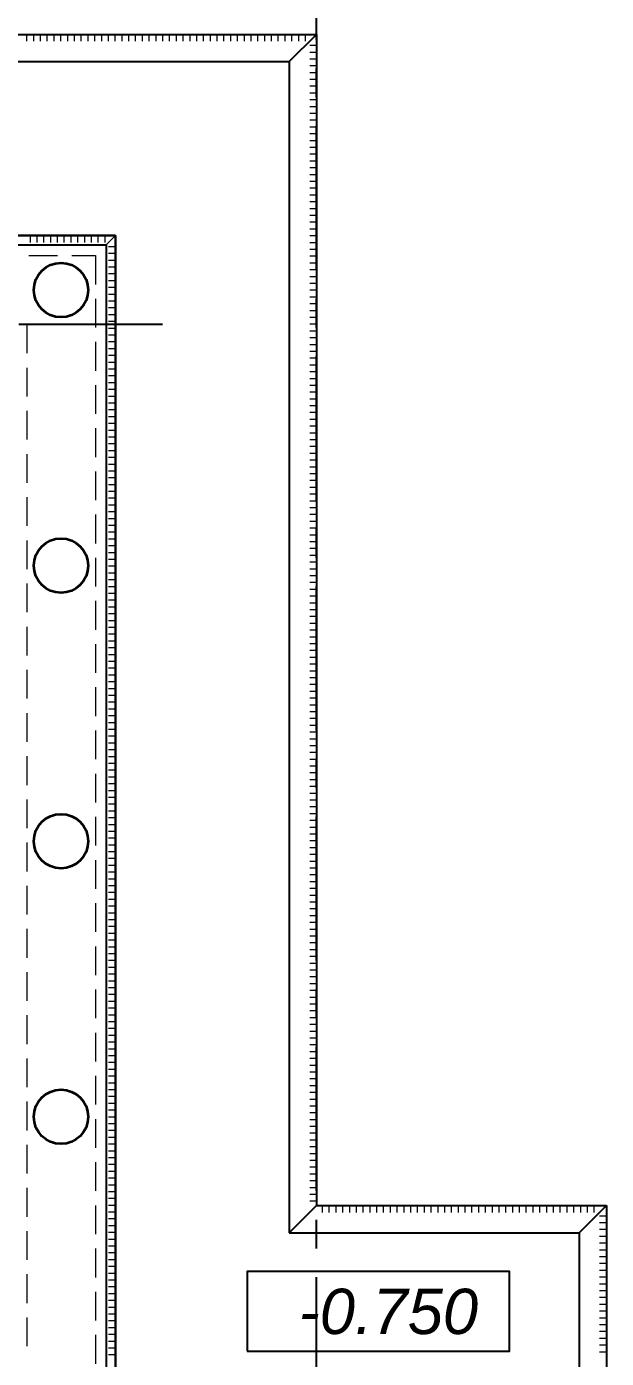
# Model space of a CAD drawing. Extents: x -12289450 to -10763036, y -7834513 to -6150123.
# Drawn here: x -11248181 to -11244981, y -7816784 to -7809438 of the extents above; entities that cross this region are included whole.
import ezdxf

# ---------------------------------------------------------------- set-up
doc = ezdxf.new("R2010")
doc.units = 0
doc.header["$LTSCALE"] = 25
doc.header["$PDMODE"] = 35
doc.linetypes.add('CENTER', pattern=[50.8, 31.75, -6.35, 6.35, -6.35])
doc.linetypes.add('HIDDEN', pattern=[9.525, 6.35, -3.175])
doc.layers.get('DefPoints').update_dxf_attribs({"color": 10, "lineweight": 30})
doc.layers.add('005-РАЗМЕРЫ', color=252, linetype='Continuous')
doc.layers.add('014-ОСИ', color=251, linetype='CENTER')
doc.layers.add('Земля', color=7, linetype='Continuous', lineweight=15)
doc.layers.add('ФУНДАМЕНТ', color=5, linetype='Continuous', lineweight=30)
doc.styles.add('GOST 2.304', font='cs_gost2304.shx')
doc.styles.get("Standard").update_dxf_attribs({"font": 'arial.ttf'})
doc.styles.add('Текстер', font='ariali.ttf')
doc.dimstyles.new('1', dxfattribs={"dimscale": 100, "dimtxt": 2.5, "dimasz": 1.2, "dimexe": 1, "dimexo": 1, "dimgap": 0.5, "dimtad": 1, "dimdec": 0, "dimzin": 0, "dimdsep": 46, "dimtxsty": 'GOST 2.304', "dimblk": 'ARCHTICK', "dimcen": 0.09, "dimdle": 1, "dimclrd": 256, "dimclre": 256, "dimclrt": 7, "dimadec": 0, "dimazin": 0, "dimtfac": 1, "dimtdec": 0, "dimtmove": 0, "dimatfit": 3, "dimldrblk": 'ARCHTICK', "dimfxl": 0, "dimtolj": 1, "dimtzin": 0, "dimlwd": 5, "dimlwe": 5, "dimarcsym": 0})

# ---------------------------------------------------------------- blocks, each defined once
blk = doc.blocks.new('_ArchTick')
at = {"color": 0, "linetype": 'ByBlock', "const_width": 0.15}
blk.add_lwpolyline([(-0.5, -0.5), (0.5, 0.5)], dxfattribs=at)
blk = doc.blocks.new('*D1391')
at = {"layer": '005-РАЗМЕРЫ', "lineweight": 5, "transparency": 16777216}
for p, q in [((-11260480.9, -7809434.9), (-11260480.9, -7808488.7)), ((-11246580.9, -7809652), (-11246580.9, -7808488.7)), ((-11260580.9, -7808588.7), (-11246480.9, -7808588.7))]:
    blk.add_line(p, q, dxfattribs=at)
at = {"layer": 'DefPoints', "color": 0, "transparency": 16777216}
for p in [(-11246580.9, -7808588.7), (-11260480.9, -7809534.9), (-11246580.9, -7809752)]:
    blk.add_point(p, dxfattribs=at)
at = {"layer": '005-РАЗМЕРЫ', "lineweight": 5, "transparency": 16777216, "xscale": 120, "yscale": 120, "zscale": 120, "rotation": 180}
blk.add_blockref('_ArchTick', (-11260480.9, -7808588.7), dxfattribs=at)
at = {"layer": '005-РАЗМЕРЫ', "lineweight": 5, "transparency": 16777216, "xscale": 120, "yscale": 120, "zscale": 120}
blk.add_blockref('_ArchTick', (-11246580.9, -7808588.7), dxfattribs=at)
at = {"layer": '005-РАЗМЕРЫ', "color": 7, "transparency": 16777216, "insert": (-11255700.5, -7808406.4), "char_height": 250, "attachment_point": 5, "style": 'GOST 2.304'}
blk.add_mtext('\\A1;13900', dxfattribs=at)
blk = doc.blocks.new('Уровень')
at = {"color": 213, "linetype": 'ByBlock'}
blk.add_lwpolyline([(0, 0), (1543.7, 0), (1543.7, 468.7), (0, 468.7)], close=True, dxfattribs=at)
at = {"flags": 4}
blk.add_attdef('+-0.000', (69.7, 107.1), '', height=250, dxfattribs=at)

msp = doc.modelspace()

# ---------------------------------------------------------------- linework, layer by layer
at = {"layer": '014-ОСИ'}
for points in [[(-11246580.9, -7822209.9), (-11246580.9, -7808273)], [(-11247430.9, -7811081.1), (-11250290.9, -7811081.1)]]:
    msp.add_lwpolyline(points, dxfattribs=at)
at = {"layer": 'Земля', "linetype": 'Continuous', "lineweight": 5, "ltscale": 3}
for p, q in [((-11246580.9, -7809481.1), (-11260580.9, -7809481.1)), ((-11248180.9, -7809481.1), (-11248180.9, -7809518.6)), ((-11248143.4, -7809481.1), (-11248143.4, -7809518.6)), ((-11248105.9, -7809481.1), (-11248105.9, -7809518.6)), ((-11248068.4, -7809481.1), (-11248068.4, -7809518.6)), ((-11248030.9, -7809481.1), (-11248030.9, -7809518.6)), ((-11247993.4, -7809481.1), (-11247993.4, -7809518.6)), ((-11247955.9, -7809481.1), (-11247955.9, -7809518.6)), ((-11247918.4, -7809481.1), (-11247918.4, -7809518.6)), ((-11247880.9, -7809481.1), (-11247880.9, -7809518.6)), ((-11247843.4, -7809481.1), (-11247843.4, -7809518.6)), ((-11247805.9, -7809481.1), (-11247805.9, -7809518.6)), ((-11247768.4, -7809481.1), (-11247768.4, -7809518.6)), ((-11247730.9, -7809481.1), (-11247730.9, -7809518.6)), ((-11247693.4, -7809481.1), (-11247693.4, -7809518.6)), ((-11247655.9, -7809481.1), (-11247655.9, -7809518.6)), ((-11247618.4, -7809481.1), (-11247618.4, -7809518.6)), ((-11247580.9, -7809481.1), (-11247580.9, -7809518.6)), ((-11247543.4, -7809481.1), (-11247543.4, -7809518.6)), ((-11247505.9, -7809481.1), (-11247505.9, -7809518.6)), ((-11247468.4, -7809481.1), (-11247468.4, -7809518.6)), ((-11247430.9, -7809481.1), (-11247430.9, -7809518.6)), ((-11247393.4, -7809481.1), (-11247393.4, -7809518.6)), ((-11247355.9, -7809481.1), (-11247355.9, -7809518.6)), ((-11247318.4, -7809481.1), (-11247318.4, -7809518.6)), ((-11247280.9, -7809481.1), (-11247280.9, -7809518.6)), ((-11247243.4, -7809481.1), (-11247243.4, -7809518.6)), ((-11247205.9, -7809481.1), (-11247205.9, -7809518.6)), ((-11247168.4, -7809481.1), (-11247168.4, -7809518.6)), ((-11247130.9, -7809481.1), (-11247130.9, -7809518.6)), ((-11247093.4, -7809481.1), (-11247093.4, -7809518.6)), ((-11247055.9, -7809481.1), (-11247055.9, -7809518.6)), ((-11247018.4, -7809481.1), (-11247018.4, -7809518.6)), ((-11246980.9, -7809481.1), (-11246980.9, -7809518.6)), ((-11246943.4, -7809481.1), (-11246943.4, -7809518.6)), ((-11246905.9, -7809481.1), (-11246905.9, -7809518.6)), ((-11246868.4, -7809481.1), (-11246868.4, -7809518.6)), ((-11246830.9, -7809481.1), (-11246830.9, -7809518.6)), ((-11246793.4, -7809481.1), (-11246793.4, -7809518.6)), ((-11246755.9, -7809481.1), (-11246755.9, -7809518.6)), ((-11246718.4, -7809481.1), (-11246718.4, -7809518.6)), ((-11246680.9, -7809481.1), (-11246680.9, -7809518.6)), ((-11246643.4, -7809481.1), (-11246643.4, -7809518.6)), ((-11246580.9, -7815941.1), (-11246580.9, -7809481.1)), ((-11246580.9, -7809542.4), (-11246618.4, -7809542.4)), ((-11246580.9, -7809579.9), (-11246618.4, -7809579.9)), ((-11246580.9, -7809617.4), (-11246618.4, -7809617.4)), ((-11246580.9, -7809654.9), (-11246618.4, -7809654.9)), ((-11246580.9, -7809692.4), (-11246618.4, -7809692.4)), ((-11246580.9, -7809729.9), (-11246618.4, -7809729.9)), ((-11246580.9, -7809767.4), (-11246618.4, -7809767.4)), ((-11246580.9, -7809804.9), (-11246618.4, -7809804.9)), ((-11246580.9, -7809842.4), (-11246618.4, -7809842.4)), ((-11246580.9, -7809879.9), (-11246618.4, -7809879.9)), ((-11246580.9, -7809917.4), (-11246618.4, -7809917.4)), ((-11246580.9, -7809954.9), (-11246618.4, -7809954.9)), ((-11246580.9, -7809992.4), (-11246618.4, -7809992.4)), ((-11246580.9, -7810029.9), (-11246618.4, -7810029.9)), ((-11246580.9, -7810067.4), (-11246618.4, -7810067.4)), ((-11246580.9, -7810104.9), (-11246618.4, -7810104.9)), ((-11246580.9, -7810142.4), (-11246618.4, -7810142.4)), ((-11246580.9, -7810179.9), (-11246618.4, -7810179.9)), ((-11246580.9, -7810217.4), (-11246618.4, -7810217.4)), ((-11246580.9, -7810254.9), (-11246618.4, -7810254.9)), ((-11246580.9, -7810292.4), (-11246618.4, -7810292.4)), ((-11246580.9, -7810329.9), (-11246618.4, -7810329.9)), ((-11246580.9, -7810367.4), (-11246618.4, -7810367.4)), ((-11246580.9, -7810404.9), (-11246618.4, -7810404.9)), ((-11246580.9, -7810442.4), (-11246618.4, -7810442.4)), ((-11246580.9, -7810479.9), (-11246618.4, -7810479.9)), ((-11246580.9, -7810517.4), (-11246618.4, -7810517.4)), ((-11246580.9, -7810554.9), (-11246618.4, -7810554.9)), ((-11247690.9, -7810591.1), (-11259470.9, -7810591.1)), ((-11248162.1, -7810591.1), (-11248162.1, -7810628.6)), ((-11248124.6, -7810591.1), (-11248124.6, -7810628.6)), ((-11248087.1, -7810591.1), (-11248087.1, -7810628.6)), ((-11248049.6, -7810591.1), (-11248049.6, -7810628.6)), ((-11248012.1, -7810591.1), (-11248012.1, -7810628.6)), ((-11247974.6, -7810591.1), (-11247974.6, -7810628.6)), ((-11247937.1, -7810591.1), (-11247937.1, -7810628.6)), ((-11247899.6, -7810591.1), (-11247899.6, -7810628.6)), ((-11247862.1, -7810591.1), (-11247862.1, -7810628.6)), ((-11247824.6, -7810591.1), (-11247824.6, -7810628.6)), ((-11247787.1, -7810591.1), (-11247787.1, -7810628.6)), ((-11247749.6, -7810591.1), (-11247749.6, -7810628.6)), ((-11247690.9, -7810652.4), (-11247728.4, -7810652.4)), ((-11247690.9, -7816976.1), (-11247690.9, -7810591.1)), ((-11246580.9, -7810592.4), (-11246618.4, -7810592.4)), ((-11246580.9, -7810629.9), (-11246618.4, -7810629.9)), ((-11247690.9, -7810689.9), (-11247728.4, -7810689.9)), ((-11247690.9, -7810727.4), (-11247728.4, -7810727.4)), ((-11246580.9, -7810667.4), (-11246618.4, -7810667.4)), ((-11246580.9, -7810704.9), (-11246618.4, -7810704.9)), ((-11247690.9, -7810764.9), (-11247728.4, -7810764.9)), ((-11247690.9, -7810802.4), (-11247728.4, -7810802.4)), ((-11246580.9, -7810742.4), (-11246618.4, -7810742.4)), ((-11246580.9, -7810779.9), (-11246618.4, -7810779.9)), ((-11247690.9, -7810839.9), (-11247728.4, -7810839.9)), ((-11247690.9, -7810877.4), (-11247728.4, -7810877.4)), ((-11246580.9, -7810817.4), (-11246618.4, -7810817.4)), ((-11246580.9, -7810854.9), (-11246618.4, -7810854.9)), ((-11247690.9, -7810914.9), (-11247728.4, -7810914.9)), ((-11247690.9, -7810952.4), (-11247728.4, -7810952.4)), ((-11246580.9, -7810892.4), (-11246618.4, -7810892.4)), ((-11246580.9, -7810929.9), (-11246618.4, -7810929.9)), ((-11247690.9, -7810989.9), (-11247728.4, -7810989.9)), ((-11246580.9, -7810967.4), (-11246618.4, -7810967.4)), ((-11246580.9, -7811004.9), (-11246618.4, -7811004.9)), ((-11247690.9, -7811027.4), (-11247728.4, -7811027.4)), ((-11247690.9, -7811064.9), (-11247728.4, -7811064.9)), ((-11246580.9, -7811042.4), (-11246618.4, -7811042.4)), ((-11246580.9, -7811079.9), (-11246618.4, -7811079.9)), ((-11247690.9, -7811102.4), (-11247728.4, -7811102.4)), ((-11247690.9, -7811139.9), (-11247728.4, -7811139.9)), ((-11246580.9, -7811117.4), (-11246618.4, -7811117.4)), ((-11246580.9, -7811154.9), (-11246618.4, -7811154.9)), ((-11247690.9, -7811177.4), (-11247728.4, -7811177.4)), ((-11247690.9, -7811214.9), (-11247728.4, -7811214.9)), ((-11246580.9, -7811192.4), (-11246618.4, -7811192.4)), ((-11246580.9, -7811229.9), (-11246618.4, -7811229.9)), ((-11247690.9, -7811252.4), (-11247728.4, -7811252.4)), ((-11247690.9, -7811289.9), (-11247728.4, -7811289.9)), ((-11246580.9, -7811267.4), (-11246618.4, -7811267.4)), ((-11246580.9, -7811304.9), (-11246618.4, -7811304.9)), ((-11247690.9, -7811327.4), (-11247728.4, -7811327.4)), ((-11247690.9, -7811364.9), (-11247728.4, -7811364.9)), ((-11246580.9, -7811342.4), (-11246618.4, -7811342.4)), ((-11246580.9, -7811379.9), (-11246618.4, -7811379.9)), ((-11247690.9, -7811402.4), (-11247728.4, -7811402.4)), ((-11247690.9, -7811439.9), (-11247728.4, -7811439.9)), ((-11246580.9, -7811417.4), (-11246618.4, -7811417.4)), ((-11246580.9, -7811454.9), (-11246618.4, -7811454.9)), ((-11247690.9, -7811477.4), (-11247728.4, -7811477.4)), ((-11247690.9, -7811514.9), (-11247728.4, -7811514.9)), ((-11246580.9, -7811492.4), (-11246618.4, -7811492.4)), ((-11246580.9, -7811529.9), (-11246618.4, -7811529.9)), ((-11247690.9, -7811552.4), (-11247728.4, -7811552.4)), ((-11247690.9, -7811589.9), (-11247728.4, -7811589.9)), ((-11246580.9, -7811567.4), (-11246618.4, -7811567.4)), ((-11246580.9, -7811604.9), (-11246618.4, -7811604.9)), ((-11247690.9, -7811627.4), (-11247728.4, -7811627.4)), ((-11247690.9, -7811664.9), (-11247728.4, -7811664.9)), ((-11246580.9, -7811642.4), (-11246618.4, -7811642.4)), ((-11246580.9, -7811679.9), (-11246618.4, -7811679.9)), ((-11247690.9, -7811702.4), (-11247728.4, -7811702.4)), ((-11247690.9, -7811739.9), (-11247728.4, -7811739.9)), ((-11246580.9, -7811717.4), (-11246618.4, -7811717.4)), ((-11246580.9, -7811754.9), (-11246618.4, -7811754.9)), ((-11247690.9, -7811777.4), (-11247728.4, -7811777.4)), ((-11247690.9, -7811814.9), (-11247728.4, -7811814.9)), ((-11246580.9, -7811792.4), (-11246618.4, -7811792.4)), ((-11246580.9, -7811829.9), (-11246618.4, -7811829.9)), ((-11247690.9, -7811852.4), (-11247728.4, -7811852.4)), ((-11247690.9, -7811889.9), (-11247728.4, -7811889.9)), ((-11246580.9, -7811867.4), (-11246618.4, -7811867.4)), ((-11246580.9, -7811904.9), (-11246618.4, -7811904.9)), ((-11247690.9, -7811927.4), (-11247728.4, -7811927.4)), ((-11247690.9, -7811964.9), (-11247728.4, -7811964.9)), ((-11246580.9, -7811942.4), (-11246618.4, -7811942.4)), ((-11246580.9, -7811979.9), (-11246618.4, -7811979.9)), ((-11247690.9, -7812002.4), (-11247728.4, -7812002.4)), ((-11247690.9, -7812039.9), (-11247728.4, -7812039.9)), ((-11246580.9, -7812017.4), (-11246618.4, -7812017.4)), ((-11246580.9, -7812054.9), (-11246618.4, -7812054.9)), ((-11247690.9, -7812077.4), (-11247728.4, -7812077.4)), ((-11247690.9, -7812114.9), (-11247728.4, -7812114.9)), ((-11246580.9, -7812092.4), (-11246618.4, -7812092.4)), ((-11247690.9, -7812152.4), (-11247728.4, -7812152.4)), ((-11247690.9, -7812189.9), (-11247728.4, -7812189.9)), ((-11246580.9, -7812129.9), (-11246618.4, -7812129.9)), ((-11246580.9, -7812167.4), (-11246618.4, -7812167.4)), ((-11247690.9, -7812227.4), (-11247728.4, -7812227.4)), ((-11247690.9, -7812264.9), (-11247728.4, -7812264.9)), ((-11246580.9, -7812204.9), (-11246618.4, -7812204.9)), ((-11246580.9, -7812242.4), (-11246618.4, -7812242.4)), ((-11247690.9, -7812302.4), (-11247728.4, -7812302.4)), ((-11247690.9, -7812339.9), (-11247728.4, -7812339.9)), ((-11246580.9, -7812279.9), (-11246618.4, -7812279.9)), ((-11246580.9, -7812317.4), (-11246618.4, -7812317.4)), ((-11247690.9, -7812377.4), (-11247728.4, -7812377.4)), ((-11247690.9, -7812414.9), (-11247728.4, -7812414.9)), ((-11246580.9, -7812354.9), (-11246618.4, -7812354.9)), ((-11246580.9, -7812392.4), (-11246618.4, -7812392.4)), ((-11247690.9, -7812452.4), (-11247728.4, -7812452.4)), ((-11247690.9, -7812489.9), (-11247728.4, -7812489.9)), ((-11246580.9, -7812429.9), (-11246618.4, -7812429.9)), ((-11246580.9, -7812467.4), (-11246618.4, -7812467.4)), ((-11247690.9, -7812527.4), (-11247728.4, -7812527.4)), ((-11247690.9, -7812564.9), (-11247728.4, -7812564.9)), ((-11246580.9, -7812504.9), (-11246618.4, -7812504.9)), ((-11246580.9, -7812542.4), (-11246618.4, -7812542.4)), ((-11247690.9, -7812602.4), (-11247728.4, -7812602.4)), ((-11247690.9, -7812639.9), (-11247728.4, -7812639.9)), ((-11246580.9, -7812579.9), (-11246618.4, -7812579.9)), ((-11246580.9, -7812617.4), (-11246618.4, -7812617.4)), ((-11247690.9, -7812677.4), (-11247728.4, -7812677.4)), ((-11247690.9, -7812714.9), (-11247728.4, -7812714.9)), ((-11246580.9, -7812654.9), (-11246618.4, -7812654.9)), ((-11246580.9, -7812692.4), (-11246618.4, -7812692.4)), ((-11247690.9, -7812752.4), (-11247728.4, -7812752.4)), ((-11247690.9, -7812789.9), (-11247728.4, -7812789.9)), ((-11246580.9, -7812729.9), (-11246618.4, -7812729.9)), ((-11246580.9, -7812767.4), (-11246618.4, -7812767.4)), ((-11247690.9, -7812827.4), (-11247728.4, -7812827.4)), ((-11246580.9, -7812804.9), (-11246618.4, -7812804.9)), ((-11246580.9, -7812842.4), (-11246618.4, -7812842.4)), ((-11247690.9, -7812864.9), (-11247728.4, -7812864.9)), ((-11247690.9, -7812902.4), (-11247728.4, -7812902.4)), ((-11246580.9, -7812879.9), (-11246618.4, -7812879.9)), ((-11246580.9, -7812917.4), (-11246618.4, -7812917.4)), ((-11247690.9, -7812939.9), (-11247728.4, -7812939.9)), ((-11247690.9, -7812977.4), (-11247728.4, -7812977.4)), ((-11246580.9, -7812954.9), (-11246618.4, -7812954.9)), ((-11246580.9, -7812992.4), (-11246618.4, -7812992.4)), ((-11247690.9, -7813014.9), (-11247728.4, -7813014.9)), ((-11247690.9, -7813052.4), (-11247728.4, -7813052.4)), ((-11246580.9, -7813029.9), (-11246618.4, -7813029.9)), ((-11246580.9, -7813067.4), (-11246618.4, -7813067.4)), ((-11247690.9, -7813089.9), (-11247728.4, -7813089.9)), ((-11247690.9, -7813127.4), (-11247728.4, -7813127.4)), ((-11246580.9, -7813104.9), (-11246618.4, -7813104.9)), ((-11246580.9, -7813142.4), (-11246618.4, -7813142.4)), ((-11247690.9, -7813164.9), (-11247728.4, -7813164.9)), ((-11247690.9, -7813202.4), (-11247728.4, -7813202.4)), ((-11246580.9, -7813179.9), (-11246618.4, -7813179.9)), ((-11246580.9, -7813217.4), (-11246618.4, -7813217.4)), ((-11247690.9, -7813239.9), (-11247728.4, -7813239.9)), ((-11247690.9, -7813277.4), (-11247728.4, -7813277.4)), ((-11246580.9, -7813254.9), (-11246618.4, -7813254.9)), ((-11246580.9, -7813292.4), (-11246618.4, -7813292.4)), ((-11247690.9, -7813314.9), (-11247728.4, -7813314.9)), ((-11247690.9, -7813352.4), (-11247728.4, -7813352.4)), ((-11246580.9, -7813329.9), (-11246618.4, -7813329.9)), ((-11246580.9, -7813367.4), (-11246618.4, -7813367.4)), ((-11247690.9, -7813389.9), (-11247728.4, -7813389.9)), ((-11247690.9, -7813427.4), (-11247728.4, -7813427.4)), ((-11246580.9, -7813404.9), (-11246618.4, -7813404.9)), ((-11246580.9, -7813442.4), (-11246618.4, -7813442.4)), ((-11247690.9, -7813464.9), (-11247728.4, -7813464.9)), ((-11247690.9, -7813502.4), (-11247728.4, -7813502.4)), ((-11246580.9, -7813479.9), (-11246618.4, -7813479.9)), ((-11246580.9, -7813517.4), (-11246618.4, -7813517.4)), ((-11247690.9, -7813539.9), (-11247728.4, -7813539.9)), ((-11247690.9, -7813577.4), (-11247728.4, -7813577.4)), ((-11246580.9, -7813554.9), (-11246618.4, -7813554.9)), ((-11246580.9, -7813592.4), (-11246618.4, -7813592.4)), ((-11247690.9, -7813614.9), (-11247728.4, -7813614.9)), ((-11247690.9, -7813652.4), (-11247728.4, -7813652.4)), ((-11246580.9, -7813629.9), (-11246618.4, -7813629.9)), ((-11246580.9, -7813667.4), (-11246618.4, -7813667.4)), ((-11247690.9, -7813689.9), (-11247728.4, -7813689.9)), ((-11247690.9, -7813727.4), (-11247728.4, -7813727.4)), ((-11246580.9, -7813704.9), (-11246618.4, -7813704.9)), ((-11246580.9, -7813742.4), (-11246618.4, -7813742.4)), ((-11247690.9, -7813764.9), (-11247728.4, -7813764.9)), ((-11247690.9, -7813802.4), (-11247728.4, -7813802.4)), ((-11246580.9, -7813779.9), (-11246618.4, -7813779.9)), ((-11246580.9, -7813817.4), (-11246618.4, -7813817.4)), ((-11247690.9, -7813839.9), (-11247728.4, -7813839.9)), ((-11247690.9, -7813877.4), (-11247728.4, -7813877.4)), ((-11246580.9, -7813854.9), (-11246618.4, -7813854.9)), ((-11247690.9, -7813914.9), (-11247728.4, -7813914.9)), ((-11247690.9, -7813952.4), (-11247728.4, -7813952.4)), ((-11246580.9, -7813892.4), (-11246618.4, -7813892.4)), ((-11246580.9, -7813929.9), (-11246618.4, -7813929.9)), ((-11247690.9, -7813989.9), (-11247728.4, -7813989.9)), ((-11247690.9, -7814027.4), (-11247728.4, -7814027.4)), ((-11246580.9, -7813967.4), (-11246618.4, -7813967.4)), ((-11246580.9, -7814004.9), (-11246618.4, -7814004.9)), ((-11247690.9, -7814064.9), (-11247728.4, -7814064.9)), ((-11247690.9, -7814102.4), (-11247728.4, -7814102.4)), ((-11246580.9, -7814042.4), (-11246618.4, -7814042.4)), ((-11246580.9, -7814079.9), (-11246618.4, -7814079.9)), ((-11247690.9, -7814139.9), (-11247728.4, -7814139.9)), ((-11247690.9, -7814177.4), (-11247728.4, -7814177.4)), ((-11246580.9, -7814117.4), (-11246618.4, -7814117.4)), ((-11246580.9, -7814154.9), (-11246618.4, -7814154.9)), ((-11247690.9, -7814214.9), (-11247728.4, -7814214.9)), ((-11247690.9, -7814252.4), (-11247728.4, -7814252.4)), ((-11246580.9, -7814192.4), (-11246618.4, -7814192.4)), ((-11246580.9, -7814229.9), (-11246618.4, -7814229.9)), ((-11247690.9, -7814289.9), (-11247728.4, -7814289.9)), ((-11247690.9, -7814327.4), (-11247728.4, -7814327.4)), ((-11246580.9, -7814267.4), (-11246618.4, -7814267.4)), ((-11246580.9, -7814304.9), (-11246618.4, -7814304.9)), ((-11247690.9, -7814364.9), (-11247728.4, -7814364.9)), ((-11247690.9, -7814402.4), (-11247728.4, -7814402.4)), ((-11246580.9, -7814342.4), (-11246618.4, -7814342.4)), ((-11246580.9, -7814379.9), (-11246618.4, -7814379.9)), ((-11247690.9, -7814439.9), (-11247728.4, -7814439.9)), ((-11247690.9, -7814477.4), (-11247728.4, -7814477.4)), ((-11246580.9, -7814417.4), (-11246618.4, -7814417.4)), ((-11246580.9, -7814454.9), (-11246618.4, -7814454.9)), ((-11247690.9, -7814514.9), (-11247728.4, -7814514.9)), ((-11247690.9, -7814552.4), (-11247728.4, -7814552.4)), ((-11246580.9, -7814492.4), (-11246618.4, -7814492.4)), ((-11246580.9, -7814529.9), (-11246618.4, -7814529.9)), ((-11247690.9, -7814589.9), (-11247728.4, -7814589.9)), ((-11246580.9, -7814567.4), (-11246618.4, -7814567.4)), ((-11246580.9, -7814604.9), (-11246618.4, -7814604.9)), ((-11247690.9, -7814627.4), (-11247728.4, -7814627.4)), ((-11247690.9, -7814664.9), (-11247728.4, -7814664.9)), ((-11246580.9, -7814642.4), (-11246618.4, -7814642.4)), ((-11246580.9, -7814679.9), (-11246618.4, -7814679.9)), ((-11247690.9, -7814702.4), (-11247728.4, -7814702.4)), ((-11247690.9, -7814739.9), (-11247728.4, -7814739.9)), ((-11246580.9, -7814717.4), (-11246618.4, -7814717.4)), ((-11246580.9, -7814754.9), (-11246618.4, -7814754.9)), ((-11247690.9, -7814777.4), (-11247728.4, -7814777.4)), ((-11247690.9, -7814814.9), (-11247728.4, -7814814.9)), ((-11246580.9, -7814792.4), (-11246618.4, -7814792.4)), ((-11246580.9, -7814829.9), (-11246618.4, -7814829.9)), ((-11247690.9, -7814852.4), (-11247728.4, -7814852.4)), ((-11247690.9, -7814889.9), (-11247728.4, -7814889.9)), ((-11246580.9, -7814867.4), (-11246618.4, -7814867.4)), ((-11246580.9, -7814904.9), (-11246618.4, -7814904.9)), ((-11247690.9, -7814927.4), (-11247728.4, -7814927.4)), ((-11247690.9, -7814964.9), (-11247728.4, -7814964.9)), ((-11246580.9, -7814942.4), (-11246618.4, -7814942.4)), ((-11246580.9, -7814979.9), (-11246618.4, -7814979.9)), ((-11247690.9, -7815002.4), (-11247728.4, -7815002.4)), ((-11247690.9, -7815039.9), (-11247728.4, -7815039.9)), ((-11246580.9, -7815017.4), (-11246618.4, -7815017.4)), ((-11246580.9, -7815054.9), (-11246618.4, -7815054.9)), ((-11247690.9, -7815077.4), (-11247728.4, -7815077.4)), ((-11247690.9, -7815114.9), (-11247728.4, -7815114.9)), ((-11246580.9, -7815092.4), (-11246618.4, -7815092.4)), ((-11246580.9, -7815129.9), (-11246618.4, -7815129.9)), ((-11247690.9, -7815152.4), (-11247728.4, -7815152.4)), ((-11247690.9, -7815189.9), (-11247728.4, -7815189.9)), ((-11246580.9, -7815167.4), (-11246618.4, -7815167.4)), ((-11246580.9, -7815204.9), (-11246618.4, -7815204.9)), ((-11247690.9, -7815227.4), (-11247728.4, -7815227.4)), ((-11247690.9, -7815264.9), (-11247728.4, -7815264.9)), ((-11246580.9, -7815242.4), (-11246618.4, -7815242.4)), ((-11246580.9, -7815279.9), (-11246618.4, -7815279.9)), ((-11247690.9, -7815302.4), (-11247728.4, -7815302.4)), ((-11247690.9, -7815339.9), (-11247728.4, -7815339.9)), ((-11246580.9, -7815317.4), (-11246618.4, -7815317.4)), ((-11246580.9, -7815354.9), (-11246618.4, -7815354.9)), ((-11247690.9, -7815377.4), (-11247728.4, -7815377.4)), ((-11247690.9, -7815414.9), (-11247728.4, -7815414.9)), ((-11246580.9, -7815392.4), (-11246618.4, -7815392.4)), ((-11246580.9, -7815429.9), (-11246618.4, -7815429.9)), ((-11247690.9, -7815452.4), (-11247728.4, -7815452.4)), ((-11247690.9, -7815489.9), (-11247728.4, -7815489.9)), ((-11246580.9, -7815467.4), (-11246618.4, -7815467.4)), ((-11246580.9, -7815504.9), (-11246618.4, -7815504.9)), ((-11247690.9, -7815527.4), (-11247728.4, -7815527.4)), ((-11247690.9, -7815564.9), (-11247728.4, -7815564.9)), ((-11246580.9, -7815542.4), (-11246618.4, -7815542.4)), ((-11246580.9, -7815579.9), (-11246618.4, -7815579.9)), ((-11247690.9, -7815602.4), (-11247728.4, -7815602.4)), ((-11247690.9, -7815639.9), (-11247728.4, -7815639.9)), ((-11246580.9, -7815617.4), (-11246618.4, -7815617.4)), ((-11247690.9, -7815677.4), (-11247728.4, -7815677.4)), ((-11247690.9, -7815714.9), (-11247728.4, -7815714.9)), ((-11246580.9, -7815654.9), (-11246618.4, -7815654.9)), ((-11246580.9, -7815692.4), (-11246618.4, -7815692.4)), ((-11247690.9, -7815752.4), (-11247728.4, -7815752.4)), ((-11247690.9, -7815789.9), (-11247728.4, -7815789.9)), ((-11246580.9, -7815729.9), (-11246618.4, -7815729.9)), ((-11246580.9, -7815767.4), (-11246618.4, -7815767.4)), ((-11247690.9, -7815827.4), (-11247728.4, -7815827.4)), ((-11247690.9, -7815864.9), (-11247728.4, -7815864.9)), ((-11246580.9, -7815804.9), (-11246618.4, -7815804.9)), ((-11246580.9, -7815842.4), (-11246618.4, -7815842.4)), ((-11247690.9, -7815902.4), (-11247728.4, -7815902.4)), ((-11247690.9, -7815939.9), (-11247728.4, -7815939.9)), ((-11246580.9, -7815879.9), (-11246618.4, -7815879.9)), ((-11246580.9, -7815917.4), (-11246618.4, -7815917.4)), ((-11244980.9, -7815941.1), (-11246580.9, -7815941.1)), ((-11246549.6, -7815941.1), (-11246549.6, -7815978.6)), ((-11246512.1, -7815941.1), (-11246512.1, -7815978.6)), ((-11246474.6, -7815941.1), (-11246474.6, -7815978.6)), ((-11246437.1, -7815941.1), (-11246437.1, -7815978.6)), ((-11246399.6, -7815941.1), (-11246399.6, -7815978.6)), ((-11246362.1, -7815941.1), (-11246362.1, -7815978.6)), ((-11246324.6, -7815941.1), (-11246324.6, -7815978.6)), ((-11246287.1, -7815941.1), (-11246287.1, -7815978.6)), ((-11246249.6, -7815941.1), (-11246249.6, -7815978.6)), ((-11246212.1, -7815941.1), (-11246212.1, -7815978.6)), ((-11246174.6, -7815941.1), (-11246174.6, -7815978.6)), ((-11246137.1, -7815941.1), (-11246137.1, -7815978.6)), ((-11246099.6, -7815941.1), (-11246099.6, -7815978.6)), ((-11246062.1, -7815941.1), (-11246062.1, -7815978.6)), ((-11246024.6, -7815941.1), (-11246024.6, -7815978.6)), ((-11245987.1, -7815941.1), (-11245987.1, -7815978.6)), ((-11245949.6, -7815941.1), (-11245949.6, -7815978.6)), ((-11245912.1, -7815941.1), (-11245912.1, -7815978.6)), ((-11245874.6, -7815941.1), (-11245874.6, -7815978.6)), ((-11245837.1, -7815941.1), (-11245837.1, -7815978.6)), ((-11245799.6, -7815941.1), (-11245799.6, -7815978.6)), ((-11245762.1, -7815941.1), (-11245762.1, -7815978.6)), ((-11245724.6, -7815941.1), (-11245724.6, -7815978.6)), ((-11245687.1, -7815941.1), (-11245687.1, -7815978.6)), ((-11245649.6, -7815941.1), (-11245649.6, -7815978.6)), ((-11245612.1, -7815941.1), (-11245612.1, -7815978.6)), ((-11245574.6, -7815941.1), (-11245574.6, -7815978.6)), ((-11245537.1, -7815941.1), (-11245537.1, -7815978.6)), ((-11245499.6, -7815941.1), (-11245499.6, -7815978.6)), ((-11245462.1, -7815941.1), (-11245462.1, -7815978.6)), ((-11245424.6, -7815941.1), (-11245424.6, -7815978.6)), ((-11245387.1, -7815941.1), (-11245387.1, -7815978.6)), ((-11245349.6, -7815941.1), (-11245349.6, -7815978.6)), ((-11245312.1, -7815941.1), (-11245312.1, -7815978.6)), ((-11245274.6, -7815941.1), (-11245274.6, -7815978.6)), ((-11245237.1, -7815941.1), (-11245237.1, -7815978.6)), ((-11245199.6, -7815941.1), (-11245199.6, -7815978.6)), ((-11245162.1, -7815941.1), (-11245162.1, -7815978.6)), ((-11245124.6, -7815941.1), (-11245124.6, -7815978.6)), ((-11245087.1, -7815941.1), (-11245087.1, -7815978.6)), ((-11245049.6, -7815941.1), (-11245049.6, -7815978.6)), ((-11244980.9, -7823181.1), (-11244980.9, -7815941.1)), ((-11247690.9, -7815977.4), (-11247728.4, -7815977.4)), ((-11247690.9, -7816014.9), (-11247728.4, -7816014.9)), ((-11244980.9, -7815998.6), (-11245018.4, -7815998.6)), ((-11247690.9, -7816052.4), (-11247728.4, -7816052.4)), ((-11247690.9, -7816089.9), (-11247728.4, -7816089.9)), ((-11244980.9, -7816036.1), (-11245018.4, -7816036.1)), ((-11244980.9, -7816073.6), (-11245018.4, -7816073.6)), ((-11247690.9, -7816127.4), (-11247728.4, -7816127.4)), ((-11247690.9, -7816164.9), (-11247728.4, -7816164.9)), ((-11244980.9, -7816111.1), (-11245018.4, -7816111.1)), ((-11244980.9, -7816148.6), (-11245018.4, -7816148.6)), ((-11247690.9, -7816202.4), (-11247728.4, -7816202.4)), ((-11247690.9, -7816239.9), (-11247728.4, -7816239.9)), ((-11244980.9, -7816186.1), (-11245018.4, -7816186.1)), ((-11244980.9, -7816223.6), (-11245018.4, -7816223.6)), ((-11247690.9, -7816277.4), (-11247728.4, -7816277.4)), ((-11247690.9, -7816314.9), (-11247728.4, -7816314.9)), ((-11244980.9, -7816261.1), (-11245018.4, -7816261.1)), ((-11244980.9, -7816298.6), (-11245018.4, -7816298.6)), ((-11247690.9, -7816352.4), (-11247728.4, -7816352.4)), ((-11244980.9, -7816336.1), (-11245018.4, -7816336.1)), ((-11244980.9, -7816373.6), (-11245018.4, -7816373.6)), ((-11247690.9, -7816389.9), (-11247728.4, -7816389.9)), ((-11247690.9, -7816427.4), (-11247728.4, -7816427.4)), ((-11244980.9, -7816411.1), (-11245018.4, -7816411.1)), ((-11244980.9, -7816448.6), (-11245018.4, -7816448.6)), ((-11247690.9, -7816464.9), (-11247728.4, -7816464.9)), ((-11247690.9, -7816502.4), (-11247728.4, -7816502.4)), ((-11244980.9, -7816486.1), (-11245018.4, -7816486.1)), ((-11244980.9, -7816523.6), (-11245018.4, -7816523.6)), ((-11247690.9, -7816539.9), (-11247728.4, -7816539.9)), ((-11247690.9, -7816577.4), (-11247728.4, -7816577.4)), ((-11244980.9, -7816561.1), (-11245018.4, -7816561.1)), ((-11244980.9, -7816598.6), (-11245018.4, -7816598.6)), ((-11247690.9, -7816614.9), (-11247728.4, -7816614.9)), ((-11247690.9, -7816652.4), (-11247728.4, -7816652.4)), ((-11244980.9, -7816636.1), (-11245018.4, -7816636.1)), ((-11244980.9, -7816673.6), (-11245018.4, -7816673.6)), ((-11247690.9, -7816689.9), (-11247728.4, -7816689.9)), ((-11247690.9, -7816727.4), (-11247728.4, -7816727.4)), ((-11244980.9, -7816711.1), (-11245018.4, -7816711.1)), ((-11244980.9, -7816748.6), (-11245018.4, -7816748.6)), ((-11247690.9, -7816764.9), (-11247728.4, -7816764.9))]:
    msp.add_line(p, q, dxfattribs=at)
at = {"layer": 'Земля', "lineweight": 30}
for p, q in [((-11259470.9, -7810591.1), (-11247690.9, -7810591.1)), ((-11247690.9, -7810591.1), (-11247690.9, -7816976.1))]:
    msp.add_line(p, q, dxfattribs=at)
at = {"layer": 'Земля', "lineweight": 25}
for p, q in [((-11259420.9, -7810641.1), (-11247740.9, -7810641.1)), ((-11247740.9, -7810641.1), (-11247740.9, -7817061.1))]:
    msp.add_line(p, q, dxfattribs=at)
at = {"layer": 'Земля', "lineweight": 9}
msp.add_line((-11247690.9, -7810591.1), (-11247740.9, -7810641.1), dxfattribs=at)
at = {"layer": 'Земля', "lineweight": 25}
for points in [[(-11262080.9, -7813081.1), (-11260580.9, -7813081.1), (-11260580.9, -7809481.1), (-11246580.9, -7809481.1), (-11246580.9, -7815941.1)], [(-11246730.9, -7809631.1), (-11246580.9, -7809481.1)], [(-11261930.9, -7813231.1), (-11261930.9, -7813231.1), (-11260430.9, -7813231.1), (-11260430.9, -7809631.1), (-11246730.9, -7809631.1), (-11246730.9, -7816091.1)], [(-11244980.9, -7815941.1), (-11244980.9, -7823181.1), (-11247640.9, -7823181.1)], [(-11246730.9, -7816091.1), (-11246580.9, -7815941.1)], [(-11246580.9, -7815941.1), (-11244980.9, -7815941.1)], [(-11245130.9, -7816091.1), (-11244980.9, -7815941.1)], [(-11245130.9, -7816091.1), (-11245130.9, -7823031.1), (-11247640.9, -7823031.1)], [(-11246730.9, -7816091.1), (-11245130.9, -7816091.1)]]:
    msp.add_lwpolyline(points, dxfattribs=at)
at = {"layer": 'Земля', "lineweight": 35}
for centre in [(-11247990.9, -7810891.1), (-11247990.9, -7812411.1), (-11247990.9, -7813931.1), (-11247990.9, -7815451.1)]:
    msp.add_circle(centre, 150, dxfattribs=at)
at = {"layer": 'ФУНДАМЕНТ', "linetype": 'HIDDEN', "lineweight": 0}
for p, q in [((-11259360.9, -7810701.1), (-11247800.9, -7810701.1)), ((-11247800.9, -7810701.1), (-11247800.9, -7817161.1)), ((-11248180.5, -7811081.1), (-11248180.5, -7816781.1))]:
    msp.add_line(p, q, dxfattribs=at)

# ---------------------------------------------------------------- block references
at = {"color": 7, "ltscale": 2}
ref = msp.add_blockref('Уровень', (-11246963.3, -7816743.7), dxfattribs=dict(at, xscale=0.9375, yscale=0.9375, zscale=0.9375))
ref.add_attrib('+-0.000', ' -0.750', (-11246776.2, -7816649.5), dxfattribs={"height": 250, "style": 'Текстер'})

# ---------------------------------------------------------------- dimensions: what is measured, and where the dimension line sits
at = {"layer": '005-РАЗМЕРЫ'}
dim = msp.add_linear_dim(base=(-11246580.9, -7808588.7), p1=(-11260480.9, -7809534.9), p2=(-11246580.9, -7809752), dimstyle='1', dxfattribs=at)
dim.commit()
dim.dimension.update_dxf_attribs({"geometry": '*D1391', "text_midpoint": (-11255700.5, -7808588.7), "dimtype": 160})

doc.saveas('drawing.dxf')
